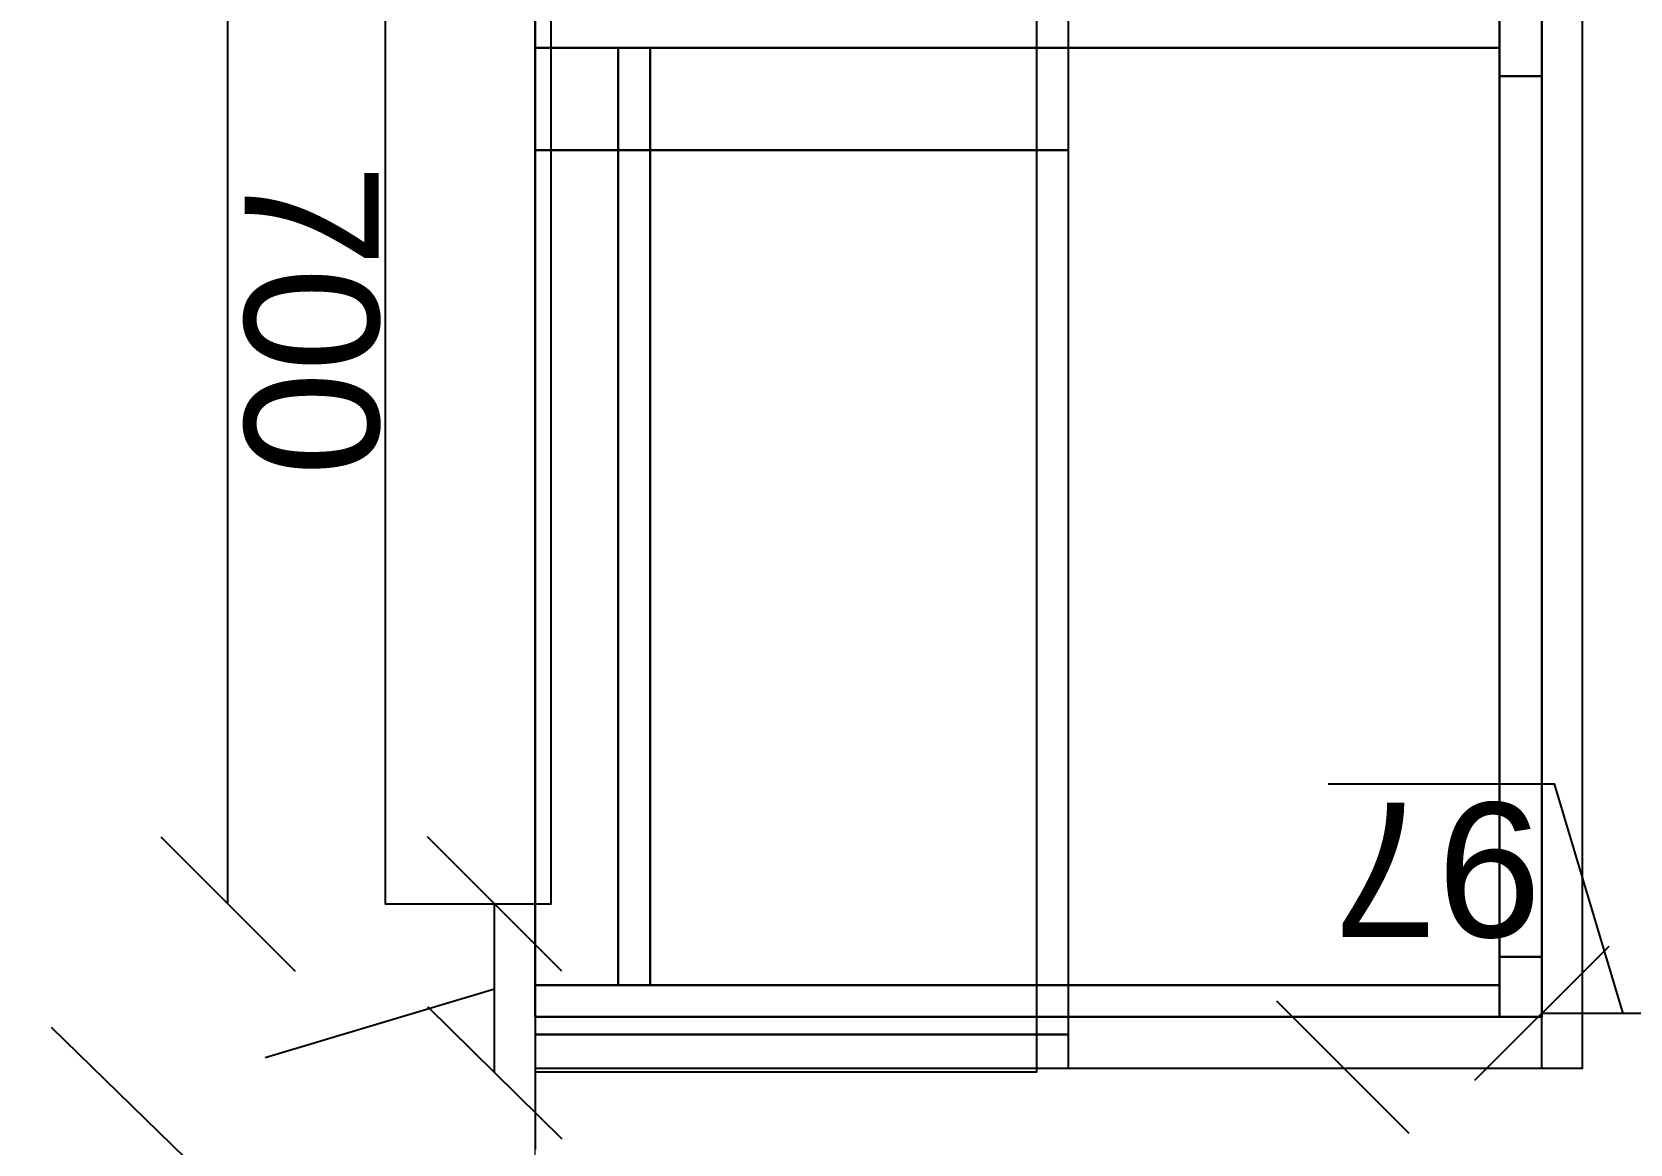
# Model space of a CAD drawing. Header units: millimetres. Extents: x -5841 to 140562, y 1006 to 102310.
# Drawn here: x 96782 to 97739, y 15321 to 15988 of the extents above; entities that cross this region are included whole.
import ezdxf

# ---------------------------------------------------------------- set-up
doc = ezdxf.new("R2010")
doc.units = ezdxf.units.MM
doc.header["$LTSCALE"] = 10
for name, color, linetype in [('PDF18_0', 7, 'Continuous'), ('PDF18_1-Dim-01', 7, 'Continuous'), ('PDF18_Q-WallDim-01', 7, 'Continuous'), ('PDF18_Text', 7, 'Continuous')]:
    doc.layers.add(name, color=color, linetype=linetype)
for name, color, linetype, true_color in [('PDF18_1-Cab-01', 7, 'Continuous', 0x545454), ('PDF18_1-Cab_2D-01', 7, 'Continuous', 0x545454), ('PDF18_1-Cab_Back-01', 7, 'Continuous', 0xddc16e), ('PDF18_1-Cab_Frame-01', 7, 'Continuous', 0xddc16e), ('PDF18_1-Cab_Front-01', 7, 'Continuous', 0xddc16e), ('PDF18_1-Cab_Inside-01', 7, 'Continuous', 0xddc16e), ('PDF18_1-Cab_Outside-01', 7, 'Continuous', 0xddc16e)]:
    doc.layers.add(name, color=color, linetype=linetype, true_color=true_color)
doc.styles.add('PDF ArialMT', font='arial.ttf')

msp = doc.modelspace()

# ---------------------------------------------------------------- linework, layer by layer
at = {"layer": 'PDF18_0', "lineweight": 0}
msp.add_lwpolyline([(96769.9644, 14937.76929), (97083.22314, 14937.76929), (97083.22314, 19505.42029), (97083.22314, 20461.0711), (96769.9644, 20461.0711)], dxfattribs=at)
at = {"layer": 'PDF18_0', "lineweight": 25}
msp.add_lwpolyline([(97083.22314, 18383.61537), (97083.22314, 15317.70133)], dxfattribs=at)
msp.add_lwpolyline([(97083.22314, 15366.38343), (97710.79891, 15366.38343), (97710.79891, 15997.13413), (97083.22314, 15997.13413)], close=True, dxfattribs=at)
at = {"layer": 'PDF18_1-Cab-01', "lineweight": 25}
for points in [[(97383.78219, 15364.26682), (97383.78219, 17529.56199), (97083.22314, 17529.56199), (97083.22314, 15364.26682)], [(97402.83171, 15916.70283), (97402.83171, 16978.18429), (97083.22314, 16978.18429), (97083.22314, 15916.70283)], [(97092.7479, 15464.80594), (97092.7479, 16164.34656), (96993.26708, 16164.34656), (96993.26708, 15464.80594)], [(97686.45786, 15397.07432), (97686.45786, 15997.13413), (97083.22314, 15997.13413), (97083.22314, 15397.07432)], [(97402.83171, 15386.49126), (97402.83171, 15916.70283), (97083.22314, 15916.70283), (97083.22314, 15386.49126)], [(97686.45786, 15366.38343), (97686.45786, 15397.07432), (97083.22314, 15397.07432), (97083.22314, 15366.38343)], [(97402.83171, 15366.38343), (97402.83171, 15386.49126), (97083.22314, 15386.49126), (97083.22314, 15366.38343)]]:
    msp.add_lwpolyline(points, close=True, dxfattribs=at)
at = {"layer": 'PDF18_1-Cab_2D-01', "lineweight": 25}
for points in [[(97083.22314, 15364.26682), (97383.78219, 15364.26682), (97383.78219, 17529.56199), (97083.22314, 17529.56199)], [(97083.22314, 15916.70283), (97402.83171, 15916.70283), (97402.83171, 16978.18429), (97083.22314, 16978.18429)], [(96993.26708, 15464.80594), (97092.7479, 15464.80594), (97092.7479, 16164.34656), (96993.26708, 16164.34656)], [(97083.22314, 15397.07432), (97686.45786, 15397.07432), (97686.45786, 15997.13413), (97083.22314, 15997.13413)], [(97083.22314, 15386.49126), (97402.83171, 15386.49126), (97402.83171, 15916.70283), (97083.22314, 15916.70283)], [(97083.22314, 15366.38343), (97686.45786, 15366.38343), (97686.45786, 15397.07432), (97083.22314, 15397.07432)], [(97083.22314, 15366.38343), (97402.83171, 15366.38343), (97402.83171, 15386.49126), (97083.22314, 15386.49126)]]:
    msp.add_lwpolyline(points, close=True, dxfattribs=at)
at = {"layer": 'PDF18_1-Cab_Back-01', "lineweight": 25}
msp.add_lwpolyline([(97132.96355, 15978.08461), (97152.01306, 15978.08461), (97152.01306, 15416.12384), (97132.96355, 15416.12384), (97132.96355, 15978.08461), (97132.96355, 15416.12384), (97152.01306, 15416.12384), (97132.96355, 15416.12384), (97152.01306, 15416.12384), (97152.01306, 15978.08461), (97132.96355, 15978.08461), (97152.01306, 15978.08461), (97132.96355, 15978.08461), (97152.01306, 15978.08461), (97152.01306, 15416.12384), (97132.96355, 15416.12384), (97132.96355, 15978.08461), (97132.96355, 15416.12384), (97152.01306, 15416.12384), (97152.01306, 15978.08461), (97132.96355, 15978.08461), (97132.96355, 15416.12384), (97152.01306, 15416.12384), (97132.96355, 15416.12384), (97132.96355, 15978.08461), (97132.96355, 15416.12384)], dxfattribs=at)
at = {"layer": 'PDF18_1-Cab_Frame-01', "lineweight": 25}
for points in [[(97661.05851, 15397.07432), (97661.05851, 15433.05675), (97661.05851, 15961.15171), (97661.05851, 15997.13413), (97661.05851, 16033.11655), (97661.05851, 16860.71226), (97661.05851, 16896.69468), (97661.05851, 16932.67711), (97661.05851, 17496.75449), (97661.05851, 16932.67711), (97661.05851, 17496.75449), (97661.05851, 17532.73691)], [(97661.05851, 16860.71226), (97661.05851, 16033.11655), (97686.45786, 16033.11655), (97661.05851, 16033.11655), (97686.45786, 16033.11655), (97661.05851, 16033.11655), (97661.05851, 15997.13413), (97686.45786, 15997.13413), (97661.05851, 15997.13413), (97686.45786, 15997.13413), (97661.05851, 15997.13413), (97661.05851, 15961.15171), (97686.45786, 15961.15171), (97661.05851, 15961.15171), (97686.45786, 15961.15171), (97661.05851, 15961.15171), (97661.05851, 15433.05675), (97686.45786, 15433.05675), (97661.05851, 15433.05675), (97686.45786, 15433.05675), (97661.05851, 15433.05675), (97661.05851, 15397.07432), (97686.45786, 15397.07432)], [(97661.05851, 15961.15171), (97661.05851, 15997.13413), (97661.05851, 15961.15171)], [(97686.45786, 15961.15171), (97686.45786, 15997.13413), (97686.45786, 15961.15171)], [(97686.45786, 15961.15171), (97686.45786, 15997.13413), (97686.45786, 15961.15171)], [(97686.45786, 15961.15171), (97661.05851, 15961.15171), (97686.45786, 15961.15171)], [(97661.05851, 15433.05675), (97661.05851, 15961.15171), (97661.05851, 15433.05675)], [(97686.45786, 15961.15171), (97661.05851, 15961.15171), (97686.45786, 15961.15171)], [(97661.05851, 15433.05675), (97661.05851, 15961.15171), (97661.05851, 15433.05675)], [(97686.45786, 15961.15171), (97661.05851, 15961.15171), (97686.45786, 15961.15171)], [(97661.05851, 15433.05675), (97661.05851, 15961.15171), (97661.05851, 15433.05675)], [(97686.45786, 15433.05675), (97686.45786, 15961.15171), (97686.45786, 15433.05675)], [(97686.45786, 15433.05675), (97661.05851, 15433.05675), (97686.45786, 15433.05675)], [(97661.05851, 15397.07432), (97661.05851, 15433.05675), (97661.05851, 15397.07432)], [(97686.45786, 15397.07432), (97686.45786, 15433.05675), (97686.45786, 15397.07432)], [(97686.45786, 15397.07432), (97686.45786, 15433.05675), (97686.45786, 15397.07432)]]:
    msp.add_lwpolyline(points, dxfattribs=at)
for points in [[(97686.45786, 15961.15171), (97661.05851, 15961.15171), (97661.05851, 15997.13413), (97686.45786, 15997.13413)], [(97686.45786, 15961.15171), (97661.05851, 15961.15171), (97661.05851, 15997.13413), (97686.45786, 15997.13413), (97686.45786, 15961.15171), (97686.45786, 15997.13413), (97661.05851, 15997.13413), (97661.05851, 15961.15171), (97686.45786, 15961.15171), (97661.05851, 15961.15171)], [(97686.45786, 15433.05675), (97661.05851, 15433.05675), (97661.05851, 15961.15171), (97686.45786, 15961.15171)], [(97686.45786, 15433.05675), (97686.45786, 15961.15171), (97686.45786, 15433.05675), (97661.05851, 15433.05675), (97661.05851, 15961.15171), (97686.45786, 15961.15171)], [(97686.45786, 15433.05675), (97661.05851, 15433.05675), (97661.05851, 15961.15171), (97686.45786, 15961.15171), (97661.05851, 15961.15171), (97686.45786, 15961.15171), (97661.05851, 15961.15171), (97686.45786, 15961.15171), (97661.05851, 15961.15171), (97661.05851, 15433.05675)], [(97661.05851, 15961.15171), (97661.05851, 15433.05675)], [(97686.45786, 15433.05675), (97686.45786, 15961.15171), (97686.45786, 15433.05675), (97661.05851, 15433.05675), (97661.05851, 15961.15171), (97686.45786, 15961.15171)], [(97686.45786, 15433.05675), (97686.45786, 15961.15171), (97686.45786, 15433.05675), (97661.05851, 15433.05675), (97661.05851, 15961.15171), (97686.45786, 15961.15171), (97686.45786, 15433.05675), (97686.45786, 15961.15171), (97661.05851, 15961.15171), (97661.05851, 15433.05675), (97686.45786, 15433.05675), (97661.05851, 15433.05675)], [(97686.45786, 15433.05675), (97686.45786, 15961.15171), (97686.45786, 15433.05675), (97661.05851, 15433.05675), (97661.05851, 15961.15171), (97686.45786, 15961.15171), (97686.45786, 15433.05675), (97686.45786, 15961.15171), (97661.05851, 15961.15171), (97661.05851, 15433.05675), (97686.45786, 15433.05675), (97661.05851, 15433.05675)], [(97686.45786, 15433.05675), (97686.45786, 15961.15171), (97686.45786, 15433.05675), (97661.05851, 15433.05675), (97661.05851, 15961.15171), (97686.45786, 15961.15171), (97686.45786, 15433.05675), (97686.45786, 15961.15171), (97661.05851, 15961.15171), (97661.05851, 15433.05675), (97686.45786, 15433.05675), (97661.05851, 15433.05675)], [(97686.45786, 15397.07432), (97661.05851, 15397.07432), (97661.05851, 15433.05675), (97686.45786, 15433.05675)], [(97686.45786, 15397.07432), (97661.05851, 15397.07432), (97661.05851, 15433.05675), (97686.45786, 15433.05675), (97686.45786, 15397.07432), (97686.45786, 15433.05675), (97661.05851, 15433.05675), (97661.05851, 15397.07432), (97686.45786, 15397.07432), (97661.05851, 15397.07432)]]:
    msp.add_lwpolyline(points, close=True, dxfattribs=at)
at = {"layer": 'PDF18_1-Cab_Front-01', "lineweight": 25}
msp.add_lwpolyline([(97661.05851, 15997.13413), (97661.05851, 15978.08461), (97661.05851, 15997.13413), (97661.05851, 15978.08461)], dxfattribs=at)
for points in [[(97661.05851, 15416.12384), (97661.05851, 15978.08461), (97661.05851, 15416.12384), (97661.05851, 15978.08461)], [(97661.05851, 15416.12384), (97661.05851, 15978.08461), (97661.05851, 15416.12384), (97661.05851, 15978.08461)], [(97661.05851, 15397.07432), (97661.05851, 15416.12384), (97661.05851, 15397.07432), (97661.05851, 15416.12384)]]:
    msp.add_lwpolyline(points, close=True, dxfattribs=at)
at = {"layer": 'PDF18_1-Cab_Inside-01', "lineweight": 25}
for points in [[(97083.22314, 15978.08461), (97661.05851, 15978.08461), (97661.05851, 15416.12384), (97083.22314, 15416.12384), (97083.22314, 15978.08461), (97661.05851, 15978.08461), (97661.05851, 15416.12384), (97083.22314, 15416.12384)], [(97083.22314, 15416.12384), (97661.05851, 15416.12384), (97661.05851, 15978.08461), (97083.22314, 15978.08461), (97083.22314, 15416.12384), (97661.05851, 15416.12384), (97661.05851, 15978.08461), (97083.22314, 15978.08461)]]:
    msp.add_lwpolyline(points, close=True, dxfattribs=at)
at = {"layer": 'PDF18_1-Cab_Outside-01', "lineweight": 25}
for points in [[(97083.22314, 15978.08461), (97661.05851, 15978.08461), (97661.05851, 15997.13413)], [(97083.22314, 15997.13413), (97083.22314, 15978.08461), (97083.22314, 15997.13413)], [(97083.22314, 15997.13413), (97083.22314, 15978.08461), (97083.22314, 15997.13413)], [(97661.05851, 15997.13413), (97661.05851, 15978.08461), (97083.22314, 15978.08461), (97083.22314, 15997.13413), (97083.22314, 15978.08461), (97661.05851, 15978.08461), (97661.05851, 15997.13413)], [(97661.05851, 15978.08461), (97083.22314, 15978.08461), (97661.05851, 15978.08461)], [(97083.22314, 15978.08461), (97083.22314, 15416.12384), (97083.22314, 15978.08461)], [(97661.05851, 15978.08461), (97083.22314, 15978.08461), (97661.05851, 15978.08461)], [(97083.22314, 15978.08461), (97083.22314, 15416.12384), (97083.22314, 15978.08461)], [(97661.05851, 15978.08461), (97083.22314, 15978.08461), (97661.05851, 15978.08461)], [(97661.05851, 15978.08461), (97083.22314, 15978.08461), (97661.05851, 15978.08461)], [(97083.22314, 15978.08461), (97083.22314, 15416.12384), (97083.22314, 15978.08461)], [(97661.05851, 15397.07432), (97661.05851, 15416.12384), (97083.22314, 15416.12384), (97083.22314, 15397.07432), (97661.05851, 15397.07432), (97083.22314, 15397.07432), (97083.22314, 15416.12384), (97661.05851, 15416.12384), (97661.05851, 15397.07432), (97083.22314, 15397.07432), (97661.05851, 15397.07432), (97661.05851, 15416.12384), (97083.22314, 15416.12384), (97083.22314, 15397.07432), (97083.22314, 15416.12384), (97083.22314, 15397.07432), (97661.05851, 15397.07432), (97083.22314, 15397.07432)], [(97083.22314, 15416.12384), (97661.05851, 15416.12384), (97083.22314, 15416.12384)], [(97083.22314, 15416.12384), (97661.05851, 15416.12384), (97083.22314, 15416.12384)]]:
    msp.add_lwpolyline(points, dxfattribs=at)
for points in [[(97083.22314, 15997.13413), (97661.05851, 15997.13413), (97661.05851, 15978.08461), (97083.22314, 15978.08461)], [(97083.22314, 15416.12384), (97661.05851, 15416.12384), (97661.05851, 15978.08461), (97083.22314, 15978.08461), (97083.22314, 15416.12384), (97661.05851, 15416.12384)], [(97083.22314, 15416.12384), (97661.05851, 15416.12384), (97661.05851, 15978.08461), (97083.22314, 15978.08461), (97083.22314, 15416.12384), (97661.05851, 15416.12384)], [(97083.22314, 15978.08461), (97661.05851, 15978.08461), (97661.05851, 15416.12384), (97083.22314, 15416.12384)], [(97083.22314, 15978.08461), (97083.22314, 15416.12384), (97083.22314, 15978.08461), (97661.05851, 15978.08461), (97661.05851, 15416.12384), (97083.22314, 15416.12384)], [(97083.22314, 15397.07432), (97083.22314, 15416.12384), (97661.05851, 15416.12384), (97661.05851, 15397.07432)]]:
    msp.add_lwpolyline(points, close=True, dxfattribs=at)
at = {"layer": 'PDF18_1-Dim-01', "lineweight": 25}
for points in [[(96899.0778, 15464.80594), (96899.0778, 16164.34656)], [(97558.40277, 15536.77079), (97693.86601, 15536.77079), (97735.13996, 15399.19094)], [(96858.86215, 15505.02159), (96939.29345, 15424.59029)], [(97099.09774, 15424.59029), (97018.66644, 15505.02159)], [(97058.88209, 15364.26682), (97058.88209, 15464.80594)], [(97726.67351, 15439.40658), (97646.24222, 15358.97529)], [(96921.30224, 15372.73327), (97058.88209, 15414.00723)], [(97018.66644, 15403.42416), (97099.09774, 15324.05117)], [(97607.08487, 15327.22609), (97527.71188, 15406.59908)], [(97782.76376, 15399.19094), (97686.45786, 15399.19094)]]:
    msp.add_lwpolyline(points, dxfattribs=at)
at = {"layer": 'PDF18_Q-WallDim-01', "lineweight": 25}
msp.add_lwpolyline([(96873.67844, 15312.4098), (96793.24715, 15390.72448)], dxfattribs=at)

# ---------------------------------------------------------------- texts
at = {"layer": 'PDF18_Text', "char_height": 80.466868, "attachment_point": 4, "style": 'PDF ArialMT'}
for s, insert, rotation in [('700', (96948.65026, 15908.90065), 270), ('97', (97686.58383, 15485.82458), 180)]:
    msp.add_mtext(s, dxfattribs=dict(at, insert=insert, rotation=rotation))

doc.saveas('drawing.dxf')
